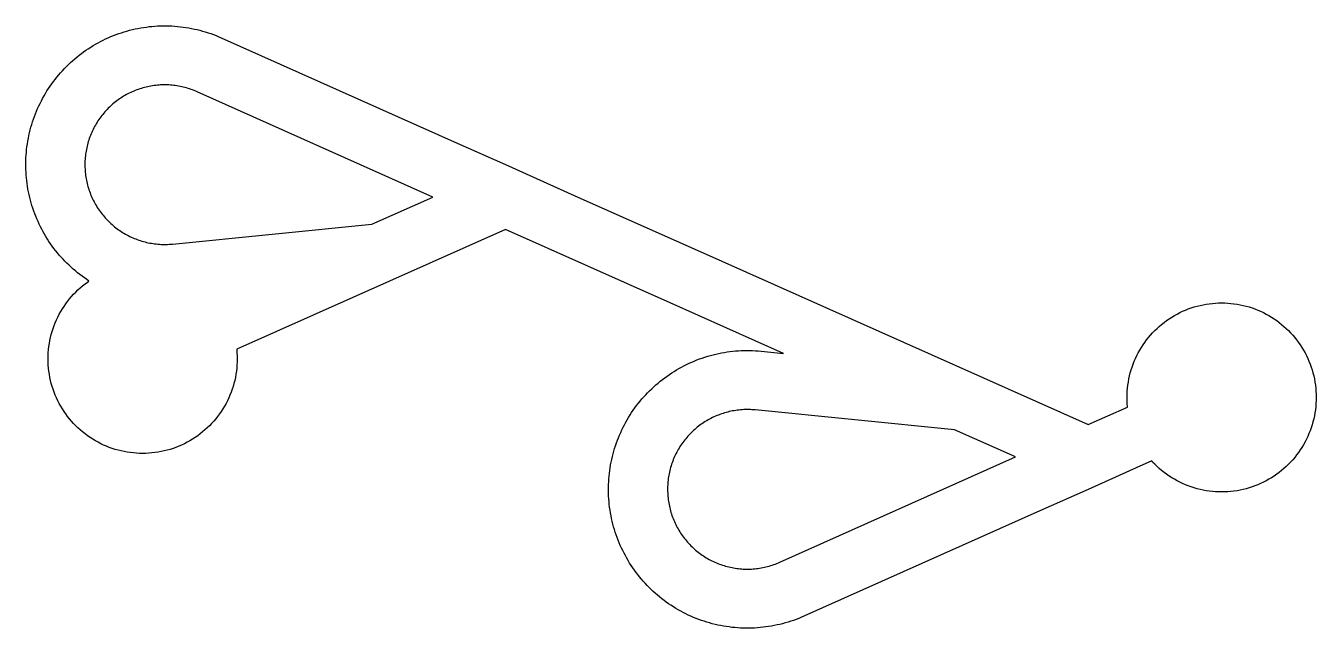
# Model space of a CAD drawing. Header units: millimetres. Extents: x -1.7 to 20.1, y -4.2 to 6.
import ezdxf

# ---------------------------------------------------------------- set-up
doc = ezdxf.new("R2010")
doc.units = ezdxf.units.MM

msp = doc.modelspace()

# ---------------------------------------------------------------- linework, layer by layer
for points in [[(20.088272, -0.378377), (20.085703, -0.430672), (20.081425, -0.482854), (20.075441, -0.534869), (20.067758, -0.58666), (20.058385, -0.638171), (20.047332, -0.689349), (20.03461, -0.740137), (20.020233, -0.790482), (20.004217, -0.84033), (19.986578, -0.889627), (19.967336, -0.93832), (19.946511, -0.986358), (19.924125, -1.033689), (19.900203, -1.080262), (19.87477, -1.126027), (19.847852, -1.170936), (19.81948, -1.214939), (19.789684, -1.257991), (19.758494, -1.300045), (19.725946, -1.341056), (19.692073, -1.38098), (19.656911, -1.419775), (19.6205, -1.457398), (19.582877, -1.493809), (19.544082, -1.528971), (19.504158, -1.562844), (19.463147, -1.595392), (19.421093, -1.626582), (19.378041, -1.656378), (19.334038, -1.68475), (19.289129, -1.711668), (19.243364, -1.737101), (19.196791, -1.761023), (19.14946, -1.783409), (19.101422, -1.804234), (19.052729, -1.823476), (19.003432, -1.841115), (18.953584, -1.857132), (18.903239, -1.871508), (18.852451, -1.88423), (18.801273, -1.895283), (18.749762, -1.904656), (18.697971, -1.912339), (18.645956, -1.918323), (18.593774, -1.922601), (18.541479, -1.92517), (18.489129, -1.926027), (18.436778, -1.92517), (18.384484, -1.922601), (18.332302, -1.918323), (18.280287, -1.912339), (18.228496, -1.904656), (18.176984, -1.895283), (18.125807, -1.88423), (18.075018, -1.871508), (18.024673, -1.857132), (17.974826, -1.841115), (17.925529, -1.823476), (17.876835, -1.804234), (17.828798, -1.783409), (17.781467, -1.761023), (17.734894, -1.737101), (17.689129, -1.711668), (17.64422, -1.68475), (17.600217, -1.656378), (17.557165, -1.626582), (17.515111, -1.595392), (17.4741, -1.562844), (17.434176, -1.528971), (17.395381, -1.493809), (17.357758, -1.457398), (17.321346, -1.419775), (17.305171, -1.401928), (17.043031, -1.518915), (16.229896, -1.881796), (15.410538, -2.247456), (11.421207, -4.027793), (11.377129, -4.046926), (11.33267, -4.065153), (11.287848, -4.082468), (11.24268, -4.098862), (11.197187, -4.11433), (11.151388, -4.128864), (11.1053, -4.142459), (11.058945, -4.155109), (11.01234, -4.166808), (10.965506, -4.177552), (10.918462, -4.187336), (10.871228, -4.196156), (10.823824, -4.204008), (10.776268, -4.21089), (10.728583, -4.216798), (10.680786, -4.22173), (10.632898, -4.225683), (10.58494, -4.228657), (10.53693, -4.230649), (10.48889, -4.231659), (10.44084, -4.231687), (10.392799, -4.230733), (10.344787, -4.228796), (10.296825, -4.225878), (10.248933, -4.22198), (10.201131, -4.217104), (10.153438, -4.211251), (10.105875, -4.204425), (10.058461, -4.196627), (10.011217, -4.187862), (9.964162, -4.178132), (9.917315, -4.167443), (9.870697, -4.155798), (9.824327, -4.143202), (9.778224, -4.129661), (9.732407, -4.11518), (9.686896, -4.099765), (9.64171, -4.083423), (9.596868, -4.06616), (9.552387, -4.047984), (9.508288, -4.028903), (9.464588, -4.008924), (9.421306, -3.988055), (9.378459, -3.966306), (9.336066, -3.943686), (9.294144, -3.920203), (9.252712, -3.895868), (9.211785, -3.870692), (9.171382, -3.844683), (9.131519, -3.817854), (9.092213, -3.790216), (9.05348, -3.76178), (9.015336, -3.732557), (8.977799, -3.702561), (8.940882, -3.671804), (8.904602, -3.640298), (8.868973, -3.608057), (8.834011, -3.575095), (8.799731, -3.541424), (8.766146, -3.50706), (8.733271, -3.472016), (8.701119, -3.436307), (8.669704, -3.399949), (8.639039, -3.362956), (8.609136, -3.325343), (8.580009, -3.287127), (8.55167, -3.248323), (8.524129, -3.208948), (8.4974, -3.169019), (8.471492, -3.128551), (8.446418, -3.087561), (8.422186, -3.046068), (8.398808, -3.004088), (8.376293, -2.961639), (8.354651, -2.918738), (8.333891, -2.875404), (8.314021, -2.831654), (8.295049, -2.787507), (8.276985, -2.742982), (8.259834, -2.698096), (8.243604, -2.652869), (8.228303, -2.60732), (8.213936, -2.561468), (8.20051, -2.515331), (8.18803, -2.46893), (8.176501, -2.422283), (8.165928, -2.37541), (8.156316, -2.32833), (8.147669, -2.281064), (8.139989, -2.233631), (8.133281, -2.186051), (8.127548, -2.138344), (8.122791, -2.09053), (8.119012, -2.042628), (8.116214, -1.994659), (8.114397, -1.946643), (8.113562, -1.898599), (8.11371, -1.850549), (8.11484, -1.802512), (8.116952, -1.754508), (8.120045, -1.706557), (8.124118, -1.658679), (8.129169, -1.610895), (8.135196, -1.563224), (8.142196, -1.515686), (8.150167, -1.468301), (8.159105, -1.421089), (8.169006, -1.37407), (8.179867, -1.327263), (8.191682, -1.280687), (8.204447, -1.234363), (8.218157, -1.18831), (8.232805, -1.142547), (8.248386, -1.097093), (8.264893, -1.051966), (8.282319, -1.007187), (8.300658, -0.962774), (8.3199, -0.918744), (8.340039, -0.875117), (8.361065, -0.831912), (8.382971, -0.789145), (8.405746, -0.746835), (8.429381, -0.704999), (8.453867, -0.663655), (8.479194, -0.622821), (8.505349, -0.582513), (8.532324, -0.542748), (8.560106, -0.503544), (8.588683, -0.464915), (8.618045, -0.426879), (8.648178, -0.389451), (8.67907, -0.352646), (8.710708, -0.316482), (8.743078, -0.280971), (8.776168, -0.24613), (8.809964, -0.211973), (8.844451, -0.178514), (8.879614, -0.145767), (8.91544, -0.113745), (8.951914, -0.082463), (8.989019, -0.051934), (9.02674, -0.022169), (9.065062, 0.006818), (9.103969, 0.035016), (9.143445, 0.062412), (9.183472, 0.088996), (9.224034, 0.114755), (9.265115, 0.13968), (9.306696, 0.16376), (9.348762, 0.186984), (9.391293, 0.209344), (9.434272, 0.230829), (9.477682, 0.251431), (9.521504, 0.271141), (9.56572, 0.289951), (9.610311, 0.307853), (9.655259, 0.32484), (9.700545, 0.340904), (9.74615, 0.356038), (9.792054, 0.370238), (9.83824, 0.383495), (9.884686, 0.395806), (9.931375, 0.407164), (9.978286, 0.417566), (10.025401, 0.427006), (10.072698, 0.43548), (10.120159, 0.442986), (10.167763, 0.44952), (10.215491, 0.45508), (10.263322, 0.459662), (10.311237, 0.463265), (10.359216, 0.465888), (10.407239, 0.46753), (10.455285, 0.468189), (10.503334, 0.467866), (10.551367, 0.46656), (10.599363, 0.464273), (10.647303, 0.461005), (10.695165, 0.456757), (11.073773, 0.419251), (9.156075, 1.275072), (9.156075, 1.275072), (9.156073, 1.275072), (9.156073, 1.275072), (6.370056, 2.518401), (1.822165, 0.488792), (1.822848, 0.482854), (1.827126, 0.430672), (1.829695, 0.378377), (1.830552, 0.326027), (1.829695, 0.273676), (1.827126, 0.221382), (1.822848, 0.1692), (1.816864, 0.117185), (1.809181, 0.065394), (1.799809, 0.013882), (1.788755, -0.037295), (1.776033, -0.088084), (1.761657, -0.138429), (1.74564, -0.188276), (1.728002, -0.237573), (1.708759, -0.286267), (1.687934, -0.334304), (1.665549, -0.381635), (1.641626, -0.428208), (1.616193, -0.473973), (1.589276, -0.518882), (1.560904, -0.562885), (1.531107, -0.605937), (1.499917, -0.647991), (1.467369, -0.689002), (1.433496, -0.728926), (1.398335, -0.767721), (1.361923, -0.805344), (1.3243, -0.841756), (1.285505, -0.876917), (1.245581, -0.91079), (1.20457, -0.943338), (1.162516, -0.974528), (1.119465, -1.004324), (1.075461, -1.032697), (1.030552, -1.059614), (0.984787, -1.085047), (0.938214, -1.108969), (0.890883, -1.131355), (0.842846, -1.15218), (0.794152, -1.171423), (0.744855, -1.189061), (0.695008, -1.205078), (0.644663, -1.219454), (0.593874, -1.232176), (0.542697, -1.243229), (0.491185, -1.252602), (0.439394, -1.260285), (0.38738, -1.266269), (0.335197, -1.270547), (0.282903, -1.273116), (0.230552, -1.273973), (0.178202, -1.273116), (0.125907, -1.270547), (0.073725, -1.266269), (0.02171, -1.260285), (-0.030081, -1.252602), (-0.081592, -1.243229), (-0.13277, -1.232176), (-0.183558, -1.219454), (-0.233903, -1.205078), (-0.283751, -1.189061), (-0.333048, -1.171423), (-0.381741, -1.15218), (-0.429779, -1.131355), (-0.47711, -1.108969), (-0.523683, -1.085047), (-0.569448, -1.059614), (-0.614356, -1.032697), (-0.65836, -1.004324), (-0.701412, -0.974528), (-0.743466, -0.943338), (-0.784477, -0.91079), (-0.824401, -0.876917), (-0.863196, -0.841756), (-0.900819, -0.805344), (-0.93723, -0.767721), (-0.972392, -0.728926), (-1.006265, -0.689002), (-1.038813, -0.647991), (-1.070003, -0.605937), (-1.099799, -0.562885), (-1.128171, -0.518882), (-1.155089, -0.473973), (-1.180522, -0.428208), (-1.204444, -0.381635), (-1.22683, -0.334304), (-1.247655, -0.286267), (-1.266897, -0.237573), (-1.284536, -0.188276), (-1.300552, -0.138429), (-1.314929, -0.088084), (-1.327651, -0.037295), (-1.338704, 0.013882), (-1.348077, 0.065394), (-1.35576, 0.117185), (-1.361743, 0.1692), (-1.366022, 0.221382), (-1.368591, 0.273676), (-1.369448, 0.326027), (-1.368591, 0.378377), (-1.366022, 0.430672), (-1.361743, 0.482854), (-1.35576, 0.534869), (-1.348077, 0.58666), (-1.338704, 0.638171), (-1.327651, 0.689349), (-1.314929, 0.740137), (-1.300552, 0.790482), (-1.284536, 0.84033), (-1.266897, 0.889627), (-1.247655, 0.93832), (-1.22683, 0.986358), (-1.204444, 1.033689), (-1.180522, 1.080262), (-1.155089, 1.126027), (-1.128171, 1.170936), (-1.099799, 1.214939), (-1.070003, 1.257991), (-1.038813, 1.300045), (-1.006265, 1.341056), (-0.972392, 1.38098), (-0.93723, 1.419775), (-0.900819, 1.457398), (-0.863196, 1.493809), (-0.824401, 1.528971), (-0.784477, 1.562844), (-0.743466, 1.595392), (-0.701412, 1.626582), (-0.677285, 1.64328), (-0.716396, 1.669255), (-0.755871, 1.696651), (-0.794778, 1.724849), (-0.8331, 1.753836), (-0.870822, 1.783601), (-0.907927, 1.81413), (-0.9444, 1.845413), (-0.980226, 1.877434), (-1.01539, 1.910181), (-1.049877, 1.94364), (-1.083672, 1.977797), (-1.116762, 2.012638), (-1.149133, 2.048149), (-1.180771, 2.084313), (-1.211663, 2.121118), (-1.241796, 2.158546), (-1.271157, 2.196582), (-1.299735, 2.235211), (-1.327517, 2.274416), (-1.354491, 2.31418), (-1.380647, 2.354488), (-1.405973, 2.395323), (-1.430459, 2.436666), (-1.454095, 2.478502), (-1.47687, 2.520812), (-1.498775, 2.563579), (-1.519802, 2.606785), (-1.53994, 2.650411), (-1.559183, 2.694441), (-1.577521, 2.738854), (-1.594947, 2.783633), (-1.611454, 2.82876), (-1.627035, 2.874214), (-1.641684, 2.919977), (-1.655393, 2.96603), (-1.668159, 3.012354), (-1.679974, 3.05893), (-1.690835, 3.105737), (-1.700736, 3.152756), (-1.709674, 3.199968), (-1.717645, 3.247353), (-1.724645, 3.294891), (-1.730672, 3.342562), (-1.735722, 3.390346), (-1.739795, 3.438224), (-1.742888, 3.486175), (-1.745, 3.534179), (-1.74613, 3.582216), (-1.746278, 3.630266), (-1.745443, 3.67831), (-1.743626, 3.726326), (-1.740828, 3.774295), (-1.73705, 3.822197), (-1.732293, 3.870011), (-1.726559, 3.917718), (-1.719851, 3.965298), (-1.712172, 4.012731), (-1.703524, 4.059997), (-1.693912, 4.107077), (-1.68334, 4.15395), (-1.671811, 4.200597), (-1.65933, 4.246998), (-1.645904, 4.293135), (-1.631537, 4.338987), (-1.616236, 4.384536), (-1.600007, 4.429763), (-1.582856, 4.474649), (-1.564791, 4.519174), (-1.54582, 4.563321), (-1.52595, 4.607071), (-1.505189, 4.650405), (-1.483547, 4.693306), (-1.461032, 4.735755), (-1.437654, 4.777735), (-1.413423, 4.819228), (-1.388348, 4.860218), (-1.362441, 4.900686), (-1.335711, 4.940615), (-1.308171, 4.97999), (-1.279831, 5.018794), (-1.250704, 5.05701), (-1.220802, 5.094623), (-1.190137, 5.131616), (-1.158722, 5.167975), (-1.12657, 5.203683), (-1.093695, 5.238727), (-1.06011, 5.273091), (-1.025829, 5.306762), (-0.990867, 5.339725), (-0.955239, 5.371965), (-0.918959, 5.403471), (-0.882042, 5.434228), (-0.844504, 5.464224), (-0.806361, 5.493447), (-0.767628, 5.521883), (-0.728322, 5.549521), (-0.688459, 5.57635), (-0.648056, 5.602359), (-0.607129, 5.627535), (-0.565696, 5.65187), (-0.523775, 5.675353), (-0.481382, 5.697973), (-0.438535, 5.719722), (-0.395253, 5.740591), (-0.351553, 5.76057), (-0.307453, 5.779651), (-0.262973, 5.797827), (-0.21813, 5.81509), (-0.172944, 5.831432), (-0.127433, 5.846847), (-0.081617, 5.861328), (-0.035514, 5.874869), (0.010857, 5.887465), (0.057475, 5.89911), (0.104321, 5.9098), (0.151376, 5.919529), (0.198621, 5.928294), (0.246034, 5.936092), (0.293597, 5.942918), (0.34129, 5.948771), (0.389093, 5.953647), (0.436985, 5.957545), (0.484947, 5.960463), (0.532958, 5.9624), (0.580999, 5.963354), (0.62905, 5.963326), (0.67709, 5.962316), (0.725099, 5.960324), (0.773058, 5.95735), (0.820945, 5.953397), (0.868742, 5.948465), (0.916428, 5.942557), (0.963983, 5.935676), (1.011388, 5.927823), (1.058622, 5.919003), (1.105666, 5.909219), (1.1525, 5.898475), (1.199104, 5.886776), (1.24546, 5.874126), (1.291547, 5.860531), (1.337347, 5.845997), (1.38284, 5.83053), (1.428007, 5.814135), (1.47283, 5.79682), (1.517289, 5.778593), (1.561366, 5.75946), (5.550697, 3.979123), (6.370056, 3.613464), (7.18319, 3.250582), (7.596948, 3.065932), (9.563607, 2.188262), (9.563607, 2.188262), (16.229896, -0.786734), (16.897516, -0.488792), (16.896833, -0.482854), (16.892555, -0.430672), (16.889986, -0.378377), (16.889129, -0.326027), (16.889986, -0.273676), (16.892555, -0.221382), (16.896833, -0.1692), (16.902817, -0.117185), (16.9105, -0.065394), (16.919873, -0.013882), (16.930926, 0.037295), (16.943648, 0.088084), (16.958024, 0.138429), (16.974041, 0.188276), (16.991679, 0.237573), (17.010922, 0.286267), (17.031747, 0.334304), (17.054133, 0.381635), (17.078055, 0.428208), (17.103488, 0.473973), (17.130405, 0.518882), (17.158778, 0.562885), (17.188574, 0.605937), (17.219764, 0.647991), (17.252312, 0.689002), (17.286185, 0.728926), (17.321346, 0.767721), (17.357758, 0.805344), (17.395381, 0.841756), (17.434176, 0.876917), (17.4741, 0.91079), (17.515111, 0.943338), (17.557165, 0.974528), (17.600217, 1.004324), (17.64422, 1.032697), (17.689129, 1.059614), (17.734894, 1.085047), (17.781467, 1.108969), (17.828798, 1.131355), (17.876835, 1.15218), (17.925529, 1.171423), (17.974826, 1.189061), (18.024673, 1.205078), (18.075018, 1.219454), (18.125807, 1.232176), (18.176984, 1.243229), (18.228496, 1.252602), (18.280287, 1.260285), (18.332302, 1.266269), (18.384484, 1.270547), (18.436778, 1.273116), (18.489129, 1.273973), (18.541479, 1.273116), (18.593774, 1.270547), (18.645956, 1.266269), (18.697971, 1.260285), (18.749762, 1.252602), (18.801273, 1.243229), (18.852451, 1.232176), (18.903239, 1.219454), (18.953584, 1.205078), (19.003432, 1.189061), (19.052729, 1.171423), (19.101422, 1.15218), (19.14946, 1.131355), (19.196791, 1.108969), (19.243364, 1.085047), (19.289129, 1.059614), (19.334038, 1.032697), (19.378041, 1.004324), (19.421093, 0.974528), (19.463147, 0.943338), (19.504158, 0.91079), (19.544082, 0.876917), (19.582877, 0.841756), (19.6205, 0.805344), (19.656911, 0.767721), (19.692073, 0.728926), (19.725946, 0.689002), (19.758494, 0.647991), (19.789684, 0.605937), (19.81948, 0.562885), (19.847852, 0.518882), (19.87477, 0.473973), (19.900203, 0.428208), (19.924125, 0.381635), (19.946511, 0.334304), (19.967336, 0.286267), (19.986578, 0.237573), (20.004217, 0.188276), (20.020233, 0.138429), (20.03461, 0.088084), (20.047332, 0.037295), (20.058385, -0.013882), (20.067758, -0.065394), (20.075441, -0.117185), (20.081425, -0.1692), (20.085703, -0.221382), (20.088272, -0.273676), (20.089129, -0.326027), (20.088272, -0.378377)], [(1.077222, 4.877679), (1.051275, 4.887097), (1.02514, 4.895983), (0.99883, 4.904332), (0.972354, 4.912142), (0.945724, 4.919409), (0.918952, 4.92613), (0.892047, 4.932302), (0.865022, 4.937922), (0.837887, 4.942989), (0.810655, 4.9475), (0.783336, 4.951454), (0.755942, 4.954847), (0.728484, 4.957681), (0.700974, 4.959952), (0.673424, 4.96166), (0.645844, 4.962804), (0.618246, 4.963385), (0.590643, 4.963401), (0.563045, 4.962852), (0.535464, 4.96174), (0.507911, 4.960064), (0.480399, 4.957824), (0.452938, 4.955023), (0.42554, 4.951661), (0.398216, 4.947739), (0.370979, 4.94326), (0.343838, 4.938225), (0.316807, 4.932635), (0.289895, 4.926494), (0.263114, 4.919805), (0.236476, 4.912569), (0.209991, 4.90479), (0.183671, 4.896471), (0.157526, 4.887616), (0.131568, 4.878228), (0.105808, 4.868311), (0.080255, 4.857869), (0.054922, 4.846908), (0.029817, 4.83543), (0.004953, 4.823442), (-0.019661, 4.810948), (-0.044014, 4.797953), (-0.068097, 4.784463), (-0.091899, 4.770484), (-0.11541, 4.75602), (-0.13862, 4.741079), (-0.16152, 4.725667), (-0.1841, 4.70979), (-0.206351, 4.693454), (-0.228263, 4.676667), (-0.249828, 4.659435), (-0.271035, 4.641766), (-0.291877, 4.623667), (-0.312344, 4.605145), (-0.332429, 4.586209), (-0.352122, 4.566867), (-0.371415, 4.547126), (-0.390301, 4.526994), (-0.408771, 4.506481), (-0.426818, 4.485594), (-0.444434, 4.464342), (-0.461612, 4.442735), (-0.478345, 4.420781), (-0.494625, 4.39849), (-0.510446, 4.37587), (-0.525801, 4.352932), (-0.540684, 4.329684), (-0.555089, 4.306137), (-0.569009, 4.2823), (-0.582439, 4.258184), (-0.595373, 4.233798), (-0.607806, 4.209153), (-0.619732, 4.184259), (-0.631147, 4.159126), (-0.642045, 4.133765), (-0.652423, 4.108187), (-0.662275, 4.082402), (-0.671599, 4.05642), (-0.680389, 4.030254), (-0.688642, 4.003913), (-0.696355, 3.977409), (-0.703525, 3.950753), (-0.710147, 3.923956), (-0.716221, 3.897029), (-0.721743, 3.869983), (-0.726711, 3.84283), (-0.731122, 3.815581), (-0.734976, 3.788248), (-0.73827, 3.760842), (-0.741002, 3.733374), (-0.743173, 3.705856), (-0.74478, 3.678299), (-0.745824, 3.650716), (-0.746304, 3.623116), (-0.746219, 3.595513), (-0.74557, 3.567917), (-0.744356, 3.54034), (-0.74258, 3.512794), (-0.74024, 3.48529), (-0.737338, 3.457839), (-0.733876, 3.430454), (-0.729855, 3.403145), (-0.725276, 3.375924), (-0.720141, 3.348802), (-0.714453, 3.321791), (-0.708214, 3.294902), (-0.701427, 3.268146), (-0.694093, 3.241534), (-0.686218, 3.215078), (-0.677803, 3.188788), (-0.668852, 3.162676), (-0.659369, 3.136753), (-0.649358, 3.111028), (-0.638823, 3.085514), (-0.627769, 3.060221), (-0.6162, 3.035159), (-0.604121, 3.010338), (-0.591537, 2.98577), (-0.578454, 2.961464), (-0.564876, 2.937431), (-0.550809, 2.91368), (-0.53626, 2.890222), (-0.521235, 2.867067), (-0.505739, 2.844223), (-0.489779, 2.821701), (-0.473362, 2.79951), (-0.456495, 2.77766), (-0.439184, 2.756158), (-0.421438, 2.735016), (-0.403263, 2.71424), (-0.384667, 2.693841), (-0.365658, 2.673825), (-0.346243, 2.654203), (-0.326432, 2.634982), (-0.306231, 2.61617), (-0.28565, 2.597775), (-0.264698, 2.579804), (-0.243382, 2.562266), (-0.221712, 2.545167), (-0.199697, 2.528515), (-0.177347, 2.512316), (-0.154669, 2.496578), (-0.131675, 2.481306), (-0.108373, 2.466508), (-0.084774, 2.45219), (-0.060886, 2.438357), (-0.036721, 2.425015), (-0.012288, 2.41217), (0.012402, 2.399828), (0.03734, 2.387993), (0.062514, 2.37667), (0.087914, 2.365864), (0.113531, 2.35558), (0.139352, 2.345822), (0.165367, 2.336593), (0.191565, 2.327899), (0.217936, 2.319742), (0.244468, 2.312126), (0.27115, 2.305054), (0.297972, 2.298529), (0.324921, 2.292553), (0.351986, 2.28713), (0.379157, 2.282262), (0.406422, 2.27795), (0.433769, 2.274196), (0.461187, 2.271003), (0.488665, 2.26837), (0.51619, 2.2663), (0.543753, 2.264793), (0.57134, 2.263851), (0.598941, 2.263472), (0.626544, 2.263657), (0.654137, 2.264407), (0.68171, 2.265722), (0.709249, 2.267599), (0.736745, 2.270039), (4.108111, 2.604015), (5.143164, 3.065932), (1.153832, 4.84627), (1.128511, 4.857261), (1.102971, 4.867732), (1.077222, 4.877679)], [(10.56909, -0.535932), (10.54155, -0.534054), (10.513978, -0.53274), (10.486385, -0.53199), (10.458782, -0.531805), (10.431181, -0.532183), (10.403593, -0.533126), (10.376031, -0.534633), (10.348505, -0.536703), (10.321028, -0.539336), (10.293609, -0.542529), (10.266262, -0.546283), (10.238998, -0.550595), (10.211827, -0.555463), (10.184761, -0.560886), (10.157812, -0.566862), (10.130991, -0.573387), (10.104309, -0.580459), (10.077777, -0.588075), (10.051406, -0.596232), (10.025208, -0.604926), (9.999192, -0.614154), (9.973371, -0.623913), (9.947755, -0.634197), (9.922354, -0.645003), (9.89718, -0.656325), (9.872243, -0.668161), (9.847552, -0.680503), (9.823119, -0.693348), (9.798954, -0.70669), (9.775067, -0.720523), (9.751467, -0.734841), (9.728166, -0.749639), (9.705171, -0.764911), (9.682494, -0.780649), (9.660143, -0.796847), (9.638128, -0.8135), (9.616458, -0.830599), (9.595143, -0.848137), (9.57419, -0.866108), (9.553609, -0.884503), (9.533409, -0.903315), (9.513597, -0.922536), (9.494183, -0.942158), (9.475174, -0.962173), (9.456578, -0.982573), (9.438403, -1.003349), (9.420656, -1.024491), (9.403346, -1.045993), (9.386479, -1.067843), (9.370062, -1.090034), (9.354102, -1.112556), (9.338606, -1.1354), (9.32358, -1.158555), (9.309031, -1.182013), (9.294965, -1.205764), (9.281387, -1.229797), (9.268303, -1.254103), (9.255719, -1.278671), (9.24364, -1.303492), (9.232071, -1.328554), (9.221017, -1.353847), (9.210482, -1.379361), (9.200472, -1.405086), (9.190989, -1.431009), (9.182038, -1.457121), (9.173623, -1.483411), (9.165747, -1.509867), (9.158414, -1.536478), (9.151626, -1.563234), (9.145387, -1.590124), (9.139699, -1.617135), (9.134565, -1.644256), (9.129986, -1.671478), (9.125964, -1.698787), (9.122502, -1.726172), (9.119601, -1.753623), (9.117261, -1.781127), (9.115484, -1.808673), (9.114271, -1.83625), (9.113622, -1.863846), (9.113537, -1.891449), (9.114016, -1.919049), (9.11506, -1.946632), (9.116668, -1.974189), (9.118838, -2.001707), (9.121571, -2.029175), (9.124865, -2.056581), (9.128718, -2.083914), (9.13313, -2.111163), (9.138098, -2.138316), (9.143619, -2.165361), (9.149693, -2.192288), (9.156316, -2.219086), (9.163485, -2.245742), (9.171198, -2.272246), (9.179452, -2.298587), (9.188242, -2.324753), (9.197565, -2.350735), (9.207418, -2.37652), (9.217795, -2.402098), (9.228694, -2.427459), (9.240109, -2.452592), (9.252035, -2.477486), (9.264467, -2.502131), (9.277401, -2.526517), (9.290831, -2.550633), (9.304751, -2.57447), (9.319156, -2.598017), (9.334039, -2.621264), (9.349394, -2.644203), (9.365215, -2.666823), (9.381496, -2.689114), (9.398228, -2.711068), (9.415406, -2.732675), (9.433022, -2.753927), (9.451069, -2.774813), (9.469539, -2.795327), (9.488425, -2.815458), (9.507719, -2.8352), (9.527412, -2.854542), (9.547496, -2.873478), (9.567964, -2.892), (9.588805, -2.910099), (9.610013, -2.927768), (9.631577, -2.944999), (9.653489, -2.961787), (9.67574, -2.978122), (9.69832, -2.994), (9.72122, -3.009412), (9.744431, -3.024353), (9.767942, -3.038816), (9.791743, -3.052796), (9.815826, -3.066286), (9.84018, -3.079281), (9.864794, -3.091775), (9.889658, -3.103763), (9.914762, -3.115241), (9.940096, -3.126202), (9.965648, -3.136644), (9.991409, -3.14656), (10.017367, -3.155948), (10.043512, -3.164804), (10.069832, -3.173123), (10.096316, -3.180902), (10.122955, -3.188138), (10.149735, -3.194827), (10.176647, -3.200968), (10.203679, -3.206557), (10.230819, -3.211593), (10.258057, -3.216072), (10.28538, -3.219994), (10.312778, -3.223356), (10.340239, -3.226157), (10.367752, -3.228397), (10.395304, -3.230073), (10.422885, -3.231185), (10.450483, -3.231734), (10.478087, -3.231718), (10.505684, -3.231137), (10.533264, -3.229993), (10.560815, -3.228285), (10.588325, -3.226013), (10.615782, -3.22318), (10.643176, -3.219786), (10.670495, -3.215833), (10.697728, -3.211322), (10.724862, -3.206255), (10.751888, -3.200635), (10.778792, -3.194463), (10.805565, -3.187742), (10.832195, -3.180475), (10.858671, -3.172665), (10.884981, -3.164316), (10.911115, -3.15543), (10.937062, -3.146012), (10.962811, -3.136065), (10.988352, -3.125594), (11.013673, -3.114603), (15.003004, -1.334265), (13.967952, -0.872348), (10.596585, -0.538372), (10.56909, -0.535932)]]:
    msp.add_lwpolyline(points)

doc.saveas('drawing.dxf')
